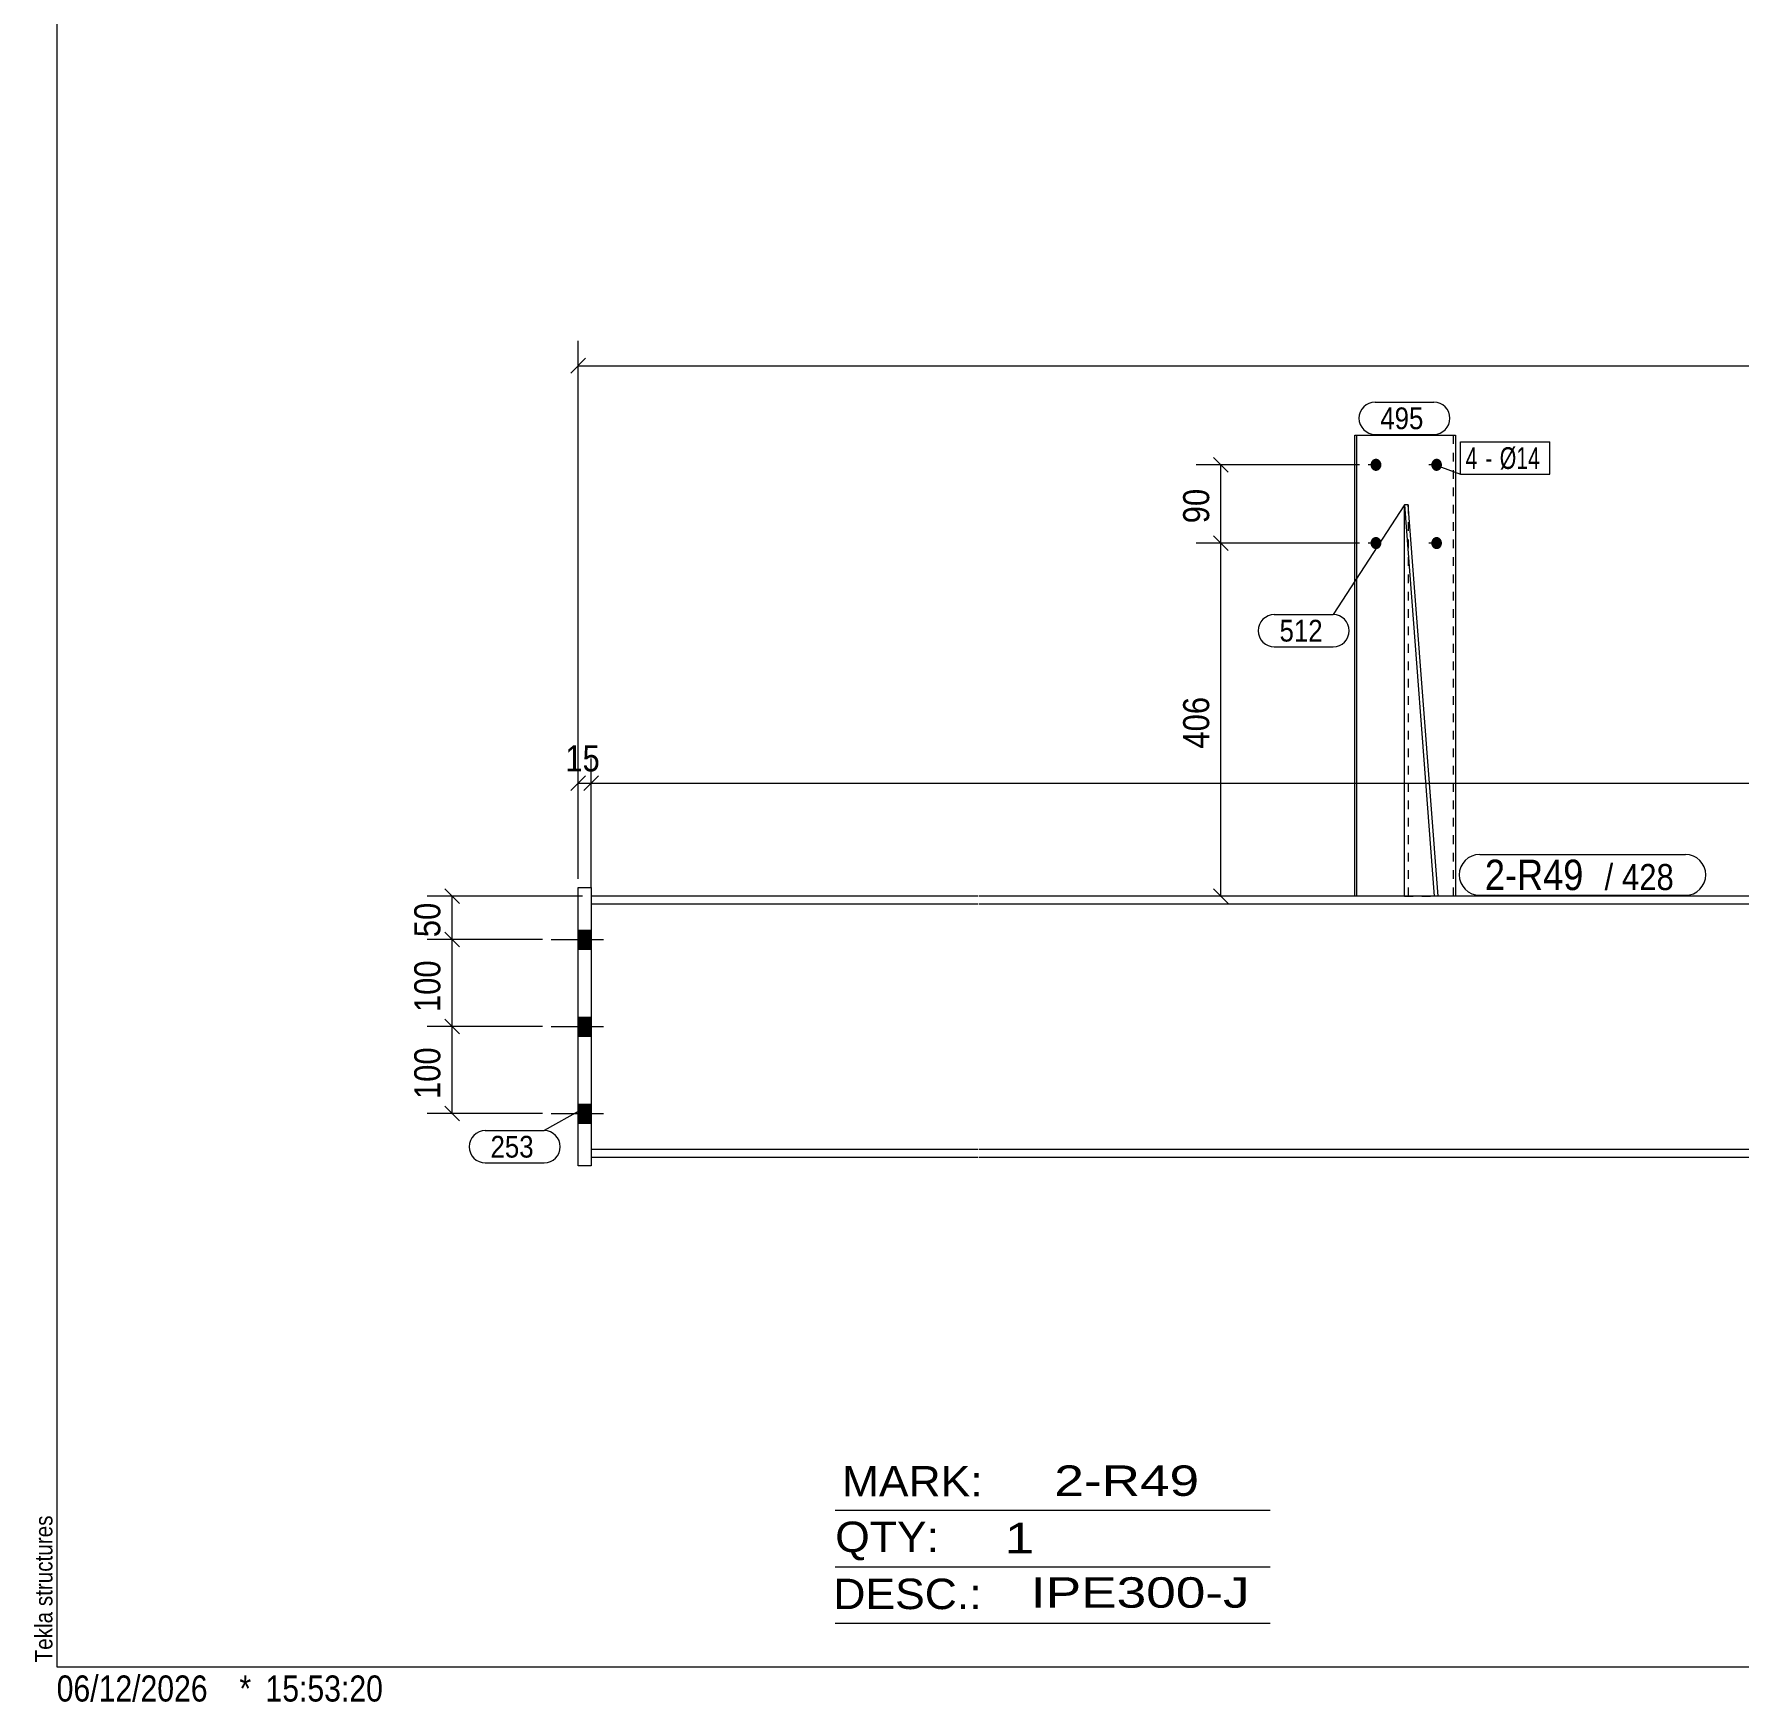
# Model space of a CAD drawing. Header units: millimetres. Extents: x 2 to 579, y 1 to 405.
# Drawn here: x 2.4 to 198.4, y 1 to 192.7 of the extents above; entities that cross this region are included whole.
import ezdxf

# ---------------------------------------------------------------- set-up
doc = ezdxf.new("R2010")
doc.units = ezdxf.units.MM
doc.linetypes.add('XKITLINE00', pattern=[0])
doc.linetypes.add('XKITLINE01', pattern=[4, 1, -1, 1, -1])
for name, color, linetype, lineweight in [('Bolt', 3, 'Continuous', 0), ('BoltMark', 7, 'Continuous', 0), ('Dimensions', 7, 'Continuous', 0), ('DrawingSheet', 5, 'Continuous', 0), ('OtherObjectType', 7, 'Continuous', 0), ('Part', 2, 'Continuous', 0), ('PartMark', 7, 'Continuous', 0)]:
    doc.layers.add(name, color=color, linetype=linetype, lineweight=lineweight)
doc.styles.add('ARIAL', font='ARIAL.TTF')
doc.styles.add('ARIAL_NARROW', font='ARIALN.TTF')

# ---------------------------------------------------------------- blocks, each defined once
blk = doc.blocks.new('*A2')
at = {"layer": 'Bolt'}
for points in [[(66.45, 87.51), (64.95, 87.51), (64.95, 89.71), (66.45, 89.71)], [(66.45, 87.51), (64.95, 87.51), (64.95, 89.71), (66.45, 89.71)], [(66.45, 77.51), (64.95, 77.51), (64.95, 79.71), (66.45, 79.71)], [(66.45, 77.51), (64.95, 77.51), (64.95, 79.71), (66.45, 79.71)], [(66.45, 67.51), (64.95, 67.51), (64.95, 69.71), (66.45, 69.71)], [(66.45, 67.51), (64.95, 67.51), (64.95, 69.71), (66.45, 69.71)]]:
    blk.add_hatch(color=3, dxfattribs=at).paths.add_polyline_path(points, flags=17)
at = {"layer": 'Bolt', "color": 3, "linetype": 'XKITLINE00', "lineweight": 0}
for p, q in [((61.85, 88.61), (67.85, 88.61)), ((61.85, 88.61), (67.85, 88.61)), ((64.95, 89.71), (66.45, 89.71)), ((64.95, 89.71), (66.45, 89.71)), ((64.95, 87.51), (66.45, 87.51)), ((64.95, 87.51), (66.45, 87.51)), ((61.85, 78.61), (67.85, 78.61)), ((61.85, 78.61), (67.85, 78.61)), ((64.95, 79.71), (66.45, 79.71)), ((64.95, 79.71), (66.45, 79.71)), ((64.95, 77.51), (66.45, 77.51)), ((64.95, 77.51), (66.45, 77.51)), ((61.85, 68.61), (67.85, 68.61)), ((61.85, 68.61), (67.85, 68.61)), ((64.95, 69.71), (66.45, 69.71)), ((64.95, 69.71), (66.45, 69.71)), ((64.95, 67.51), (66.45, 67.51)), ((64.95, 67.51), (66.45, 67.51))]:
    blk.add_line(p, q, dxfattribs=at)
blk = doc.blocks.new('*A5')
at = {"layer": 'Bolt'}
for points in [[(156.05, 143.25), (156.06, 143.28), (156.06, 143.32), (156.07, 143.35), (156.07, 143.38), (156.08, 143.42), (156.09, 143.45), (156.1, 143.48), (156.11, 143.51), (156.13, 143.54), (156.14, 143.57), (156.16, 143.6), (156.18, 143.63), (156.19, 143.66), (156.21, 143.68), (156.24, 143.71), (156.26, 143.73), (156.28, 143.76), (156.3, 143.78), (156.33, 143.8), (156.36, 143.81), (156.38, 143.83), (156.41, 143.85), (156.44, 143.86), (156.47, 143.87), (156.49, 143.88), (156.52, 143.89), (156.55, 143.9), (156.58, 143.91), (156.61, 143.91), (156.64, 143.91), (156.67, 143.91), (156.7, 143.91), (156.74, 143.91), (156.77, 143.91), (156.8, 143.9), (156.83, 143.89), (156.85, 143.88), (156.88, 143.87), (156.91, 143.86), (156.94, 143.85), (156.97, 143.83), (156.99, 143.81), (157.02, 143.8), (157.04, 143.78), (157.07, 143.76), (157.09, 143.73), (157.11, 143.71), (157.13, 143.68), (157.15, 143.66), (157.17, 143.63), (157.19, 143.6), (157.21, 143.57), (157.22, 143.54), (157.24, 143.51), (157.25, 143.48), (157.26, 143.45), (157.27, 143.42), (157.28, 143.38), (157.28, 143.35), (157.29, 143.32), (157.29, 143.28), (157.29, 143.25), (157.29, 143.21), (157.29, 143.18), (157.29, 143.15), (157.29, 143.11), (157.28, 143.08), (157.28, 143.04), (157.27, 143.01), (157.26, 142.98), (157.25, 142.95), (157.24, 142.92), (157.22, 142.88), (157.21, 142.85), (157.19, 142.83), (157.17, 142.8), (157.15, 142.77), (157.13, 142.74), (157.11, 142.72), (157.09, 142.7), (157.07, 142.67), (157.04, 142.65), (157.02, 142.63), (156.99, 142.61), (156.97, 142.6), (156.94, 142.58), (156.91, 142.57), (156.88, 142.56), (156.85, 142.54), (156.83, 142.54), (156.8, 142.53), (156.77, 142.52), (156.74, 142.52), (156.7, 142.52), (156.67, 142.51), (156.64, 142.52), (156.61, 142.52), (156.58, 142.52), (156.55, 142.53), (156.52, 142.54), (156.49, 142.54), (156.47, 142.56), (156.44, 142.57), (156.41, 142.58), (156.38, 142.6), (156.36, 142.61), (156.33, 142.63), (156.3, 142.65), (156.28, 142.67), (156.26, 142.7), (156.24, 142.72), (156.21, 142.74), (156.19, 142.77), (156.18, 142.8), (156.16, 142.83), (156.14, 142.85), (156.13, 142.88), (156.11, 142.92), (156.1, 142.95), (156.09, 142.98), (156.08, 143.01), (156.07, 143.04), (156.07, 143.08), (156.06, 143.11), (156.06, 143.15), (156.05, 143.18), (156.05, 143.21)], [(163.04, 143.25), (163.04, 143.28), (163.04, 143.32), (163.05, 143.35), (163.06, 143.38), (163.06, 143.42), (163.07, 143.45), (163.08, 143.48), (163.1, 143.51), (163.11, 143.54), (163.13, 143.57), (163.14, 143.6), (163.16, 143.63), (163.18, 143.66), (163.2, 143.68), (163.22, 143.71), (163.24, 143.73), (163.26, 143.76), (163.29, 143.78), (163.31, 143.8), (163.33, 143.81), (163.36, 143.83), (163.39, 143.85), (163.42, 143.86), (163.44, 143.87), (163.47, 143.88), (163.5, 143.89), (163.53, 143.9), (163.56, 143.91), (163.59, 143.91), (163.62, 143.91), (163.65, 143.91), (163.68, 143.91), (163.71, 143.91), (163.74, 143.91), (163.77, 143.9), (163.8, 143.89), (163.83, 143.88), (163.85, 143.87), (163.88, 143.86), (163.91, 143.85), (163.94, 143.83), (163.96, 143.81), (163.99, 143.8), (164.01, 143.78), (164.04, 143.76), (164.06, 143.73), (164.08, 143.71), (164.1, 143.68), (164.12, 143.66), (164.14, 143.63), (164.16, 143.6), (164.17, 143.57), (164.19, 143.54), (164.2, 143.51), (164.21, 143.48), (164.22, 143.45), (164.23, 143.42), (164.24, 143.38), (164.25, 143.35), (164.25, 143.32), (164.26, 143.28), (164.26, 143.25), (164.26, 143.21), (164.26, 143.18), (164.26, 143.15), (164.25, 143.11), (164.25, 143.08), (164.24, 143.04), (164.23, 143.01), (164.22, 142.98), (164.21, 142.95), (164.2, 142.92), (164.19, 142.88), (164.17, 142.85), (164.16, 142.83), (164.14, 142.8), (164.12, 142.77), (164.1, 142.74), (164.08, 142.72), (164.06, 142.7), (164.04, 142.67), (164.01, 142.65), (163.99, 142.63), (163.96, 142.61), (163.94, 142.6), (163.91, 142.58), (163.88, 142.57), (163.85, 142.56), (163.83, 142.54), (163.8, 142.54), (163.77, 142.53), (163.74, 142.52), (163.71, 142.52), (163.68, 142.52), (163.65, 142.51), (163.62, 142.52), (163.59, 142.52), (163.56, 142.52), (163.53, 142.53), (163.5, 142.54), (163.47, 142.54), (163.44, 142.56), (163.42, 142.57), (163.39, 142.58), (163.36, 142.6), (163.33, 142.61), (163.31, 142.63), (163.29, 142.65), (163.26, 142.67), (163.24, 142.7), (163.22, 142.72), (163.2, 142.74), (163.18, 142.77), (163.16, 142.8), (163.14, 142.83), (163.13, 142.85), (163.11, 142.88), (163.1, 142.92), (163.08, 142.95), (163.07, 142.98), (163.06, 143.01), (163.06, 143.04), (163.05, 143.08), (163.04, 143.11), (163.04, 143.15), (163.04, 143.18), (163.04, 143.21)], [(156.05, 134.25), (156.06, 134.28), (156.06, 134.32), (156.07, 134.35), (156.07, 134.38), (156.08, 134.42), (156.09, 134.45), (156.1, 134.48), (156.11, 134.51), (156.13, 134.54), (156.14, 134.57), (156.16, 134.6), (156.18, 134.63), (156.19, 134.66), (156.21, 134.68), (156.24, 134.71), (156.26, 134.73), (156.28, 134.76), (156.3, 134.78), (156.33, 134.8), (156.36, 134.81), (156.38, 134.83), (156.41, 134.85), (156.44, 134.86), (156.47, 134.87), (156.49, 134.88), (156.52, 134.89), (156.55, 134.9), (156.58, 134.91), (156.61, 134.91), (156.64, 134.91), (156.67, 134.91), (156.7, 134.91), (156.74, 134.91), (156.77, 134.91), (156.8, 134.9), (156.83, 134.89), (156.85, 134.88), (156.88, 134.87), (156.91, 134.86), (156.94, 134.85), (156.97, 134.83), (156.99, 134.81), (157.02, 134.8), (157.04, 134.78), (157.07, 134.76), (157.09, 134.73), (157.11, 134.71), (157.13, 134.68), (157.15, 134.66), (157.17, 134.63), (157.19, 134.6), (157.21, 134.57), (157.22, 134.54), (157.24, 134.51), (157.25, 134.48), (157.26, 134.45), (157.27, 134.42), (157.28, 134.38), (157.28, 134.35), (157.29, 134.32), (157.29, 134.28), (157.29, 134.25), (157.29, 134.21), (157.29, 134.18), (157.29, 134.15), (157.29, 134.11), (157.28, 134.08), (157.28, 134.04), (157.27, 134.01), (157.26, 133.98), (157.25, 133.95), (157.24, 133.92), (157.22, 133.88), (157.21, 133.85), (157.19, 133.83), (157.17, 133.8), (157.15, 133.77), (157.13, 133.74), (157.11, 133.72), (157.09, 133.7), (157.07, 133.67), (157.04, 133.65), (157.02, 133.63), (156.99, 133.61), (156.97, 133.6), (156.94, 133.58), (156.91, 133.57), (156.88, 133.56), (156.85, 133.54), (156.83, 133.54), (156.8, 133.53), (156.77, 133.52), (156.74, 133.52), (156.7, 133.52), (156.67, 133.51), (156.64, 133.52), (156.61, 133.52), (156.58, 133.52), (156.55, 133.53), (156.52, 133.54), (156.49, 133.54), (156.47, 133.56), (156.44, 133.57), (156.41, 133.58), (156.38, 133.6), (156.36, 133.61), (156.33, 133.63), (156.3, 133.65), (156.28, 133.67), (156.26, 133.7), (156.24, 133.72), (156.21, 133.74), (156.19, 133.77), (156.18, 133.8), (156.16, 133.83), (156.14, 133.85), (156.13, 133.88), (156.11, 133.92), (156.1, 133.95), (156.09, 133.98), (156.08, 134.01), (156.07, 134.04), (156.07, 134.08), (156.06, 134.11), (156.06, 134.15), (156.05, 134.18), (156.05, 134.21)], [(163.04, 134.25), (163.04, 134.28), (163.04, 134.32), (163.05, 134.35), (163.06, 134.38), (163.06, 134.42), (163.07, 134.45), (163.08, 134.48), (163.1, 134.51), (163.11, 134.54), (163.13, 134.57), (163.14, 134.6), (163.16, 134.63), (163.18, 134.66), (163.2, 134.68), (163.22, 134.71), (163.24, 134.73), (163.26, 134.76), (163.29, 134.78), (163.31, 134.8), (163.33, 134.81), (163.36, 134.83), (163.39, 134.85), (163.42, 134.86), (163.44, 134.87), (163.47, 134.88), (163.5, 134.89), (163.53, 134.9), (163.56, 134.91), (163.59, 134.91), (163.62, 134.91), (163.65, 134.91), (163.68, 134.91), (163.71, 134.91), (163.74, 134.91), (163.77, 134.9), (163.8, 134.89), (163.83, 134.88), (163.85, 134.87), (163.88, 134.86), (163.91, 134.85), (163.94, 134.83), (163.96, 134.81), (163.99, 134.8), (164.01, 134.78), (164.04, 134.76), (164.06, 134.73), (164.08, 134.71), (164.1, 134.68), (164.12, 134.66), (164.14, 134.63), (164.16, 134.6), (164.17, 134.57), (164.19, 134.54), (164.2, 134.51), (164.21, 134.48), (164.22, 134.45), (164.23, 134.42), (164.24, 134.38), (164.25, 134.35), (164.25, 134.32), (164.26, 134.28), (164.26, 134.25), (164.26, 134.21), (164.26, 134.18), (164.26, 134.15), (164.25, 134.11), (164.25, 134.08), (164.24, 134.04), (164.23, 134.01), (164.22, 133.98), (164.21, 133.95), (164.2, 133.92), (164.19, 133.88), (164.17, 133.85), (164.16, 133.83), (164.14, 133.8), (164.12, 133.77), (164.1, 133.74), (164.08, 133.72), (164.06, 133.7), (164.04, 133.67), (164.01, 133.65), (163.99, 133.63), (163.96, 133.61), (163.94, 133.6), (163.91, 133.58), (163.88, 133.57), (163.85, 133.56), (163.83, 133.54), (163.8, 133.54), (163.77, 133.53), (163.74, 133.52), (163.71, 133.52), (163.68, 133.52), (163.65, 133.51), (163.62, 133.52), (163.59, 133.52), (163.56, 133.52), (163.53, 133.53), (163.5, 133.54), (163.47, 133.54), (163.44, 133.56), (163.42, 133.57), (163.39, 133.58), (163.36, 133.6), (163.33, 133.61), (163.31, 133.63), (163.29, 133.65), (163.26, 133.67), (163.24, 133.7), (163.22, 133.72), (163.2, 133.74), (163.18, 133.77), (163.16, 133.8), (163.14, 133.83), (163.13, 133.85), (163.11, 133.88), (163.1, 133.92), (163.08, 133.95), (163.07, 133.98), (163.06, 134.01), (163.06, 134.04), (163.05, 134.08), (163.04, 134.11), (163.04, 134.15), (163.04, 134.18), (163.04, 134.21)]]:
    blk.add_hatch(color=3, dxfattribs=at).paths.add_polyline_path(points, flags=17)
at = {"layer": 'Bolt', "color": 3, "linetype": 'XKITLINE00', "lineweight": 0}
for p, q in [((157.24, 143.21), (155.77, 143.21)), ((164.22, 143.21), (162.75, 143.21)), ((157.24, 134.21), (155.77, 134.21)), ((164.22, 134.21), (162.75, 134.21))]:
    blk.add_line(p, q, dxfattribs=at)
blk = doc.blocks.new('*A6')
at = {"layer": 'Part'}
blk.add_hatch(color=2, dxfattribs=at).paths.add_polyline_path([(383.5, 95.01), (385.1, 95.01), (384.3, 93.61)], flags=17)
at = {"layer": 'Part', "color": 2, "linetype": 'XKITLINE00', "lineweight": 0}
for p, q in [((384.3, 93.61), (383.5, 95.01)), ((383.5, 95.01), (385.1, 95.01)), ((385.1, 95.01), (384.3, 93.61)), ((110.95, 93.61), (66.45, 93.61)), ((110.95, 92.71), (66.45, 92.71)), ((209.03, 93.61), (111.05, 93.61)), ((209.03, 92.71), (111.05, 92.71)), ((307.11, 93.61), (209.13, 93.61)), ((307.11, 92.71), (209.13, 92.71)), ((414.3, 93.61), (307.21, 93.61)), ((414.3, 92.71), (307.21, 92.71)), ((66.45, 64.51), (110.95, 64.51)), ((66.45, 63.61), (110.95, 63.61)), ((111.05, 64.51), (209.03, 64.51)), ((111.05, 63.61), (209.03, 63.61)), ((209.13, 64.51), (307.11, 64.51)), ((209.13, 63.61), (307.11, 63.61)), ((307.21, 64.51), (414.3, 64.51)), ((307.21, 63.61), (414.3, 63.61))]:
    blk.add_line(p, q, dxfattribs=at)
at = {"layer": 'Part', "color": 7, "linetype": 'XKITLINE01', "lineweight": 0}
for p, q in [((66.45, 93.61), (66.45, 63.61)), ((414.3, 64.51), (414.3, 93.61)), ((414.3, 63.61), (414.3, 64.51))]:
    blk.add_line(p, q, dxfattribs=at)
at = {"layer": 'Part', "color": 2, "linetype": 'XKITLINE00', "lineweight": 0}
blk.add_circle((384.3, 94.51), 1, dxfattribs=at)
blk = doc.blocks.new('*A8')
at = {"layer": 'Part', "color": 2, "linetype": 'XKITLINE00', "lineweight": 0}
for p, q in [((64.95, 62.61), (64.95, 94.61)), ((64.95, 94.61), (66.45, 94.61)), ((66.45, 94.61), (66.45, 62.61)), ((66.45, 62.61), (64.95, 62.61))]:
    blk.add_line(p, q, dxfattribs=at)
blk = doc.blocks.new('*A13')
at = {"layer": 'Part', "color": 2, "linetype": 'XKITLINE00', "lineweight": 0}
for p, q in [((154.25, 146.61), (165.83, 146.61)), ((154.25, 93.61), (154.25, 146.61)), ((154.49, 93.61), (154.49, 146.61)), ((165.83, 146.61), (165.83, 93.61))]:
    blk.add_line(p, q, dxfattribs=at)
at = {"layer": 'Part', "color": 7, "linetype": 'XKITLINE01', "lineweight": 0}
for p, q in [((165.58, 93.61), (165.58, 146.61)), ((165.83, 93.61), (154.25, 93.61))]:
    blk.add_line(p, q, dxfattribs=at)
blk = doc.blocks.new('*A14')
at = {"layer": 'Part', "color": 2, "linetype": 'XKITLINE00', "lineweight": 0}
for p, q in [((160.38, 138.61), (159.94, 138.61)), ((159.94, 138.61), (163.37, 93.61)), ((159.94, 93.61), (159.94, 138.61)), ((163.81, 93.61), (160.38, 138.61))]:
    blk.add_line(p, q, dxfattribs=at)
at = {"layer": 'Part', "color": 7, "linetype": 'XKITLINE01', "lineweight": 0}
for p, q in [((160.38, 138.61), (160.38, 93.61)), ((159.94, 93.61), (163.81, 93.61))]:
    blk.add_line(p, q, dxfattribs=at)
blk = doc.blocks.new('*A31')
at = {"layer": 'DrawingSheet', "color": 5, "linetype": 'XKITLINE00', "lineweight": 0}
for p, q in [((5, 405), (5, 5)), ((5, 5), (579, 5))]:
    blk.add_line(p, q, dxfattribs=at)
at = {"layer": 'DrawingSheet', "color": 5, "style": 'ARIAL', "width": 0.85}
blk.add_text('Tekla structures', height=2, rotation=90, dxfattribs=at).set_placement((4.5, 5.5))
blk = doc.blocks.new('*A35')
at = {"layer": 'OtherObjectType', "color": 6, "linetype": 'XKITLINE00', "lineweight": 0}
for p, q in [((94.5, 23), (144.5, 23)), ((94.5, 16.5), (144.5, 16.5)), ((94.5, 10), (144.5, 10))]:
    blk.add_line(p, q, dxfattribs=at)
at = {"layer": 'OtherObjectType', "color": 6, "style": 'ARIAL_NARROW'}
for s, width, p in [('MARK:', 1.275, (95.27, 24.58)), ('2-R49', 1.525501, (119.69, 24.65)), ('QTY:', 1.275, (94.5, 18.19)), ('1', 1.525501, (113.99, 18.05)), ('DESC.:', 1.275, (94.29, 11.63)), ('IPE300-J', 1.525501, (117, 11.79))]:
    blk.add_text(s, height=3.5, dxfattribs=dict(at, width=width)).set_placement(p)
blk = doc.blocks.new('*A38')
at = {"layer": 'OtherObjectType', "color": 7, "style": 'ARIAL_NARROW', "width": 1.008832}
for s, p in [('06/12/2026', (4.99, 1)), ('*', (26, 1)), ('15:53:20', (29, 1))]:
    blk.add_text(s, height=3, dxfattribs=at).set_placement(p)
blk = doc.blocks.new('*A39')
at = {"layer": 'Dimensions', "color": 7, "linetype": 'XKITLINE00', "lineweight": 0}
for p, q in [((64.95, 95.61), (64.95, 157.46)), ((415.8, 95.61), (415.8, 157.46)), ((65.8, 155.46), (64.1, 153.77)), ((416.65, 155.46), (414.96, 153.77)), ((64.95, 154.61), (415.8, 154.61))]:
    blk.add_line(p, q, dxfattribs=at)
at = {"layer": 'Dimensions', "color": 3}
for p in [(64.95, 154.61), (415.8, 154.61)]:
    blk.add_point(p, dxfattribs=at)
at = {"layer": 'Dimensions', "color": 3, "style": 'ARIAL', "width": 0.85}
blk.add_text('7621', height=3, dxfattribs=at).set_placement((235.93, 155.96))
blk = doc.blocks.new('*A40')
at = {"layer": 'Dimensions', "color": 7, "linetype": 'XKITLINE00', "lineweight": 0}
for p, q in [((64.95, 95.61), (64.95, 109.46)), ((66.45, 94.61), (66.45, 109.46)), ((65.8, 107.46), (64.1, 105.77)), ((64.95, 106.61), (66.45, 106.61)), ((67.3, 107.46), (65.6, 105.77))]:
    blk.add_line(p, q, dxfattribs=at)
at = {"layer": 'Dimensions', "color": 3}
for p in [(64.95, 106.61), (66.45, 106.61)]:
    blk.add_point(p, dxfattribs=at)
at = {"layer": 'Dimensions', "color": 3, "style": 'ARIAL', "width": 0.85}
blk.add_text('15', height=3, dxfattribs=at).set_placement((63.47, 107.96))
blk = doc.blocks.new('*A41')
at = {"layer": 'Dimensions', "color": 7, "linetype": 'XKITLINE00', "lineweight": 0}
for p, q in [((66.45, 94.61), (66.45, 109.46)), ((414.3, 94.61), (414.3, 109.46)), ((67.3, 107.46), (65.6, 105.77)), ((66.45, 106.61), (414.3, 106.61)), ((415.15, 107.46), (413.46, 105.77))]:
    blk.add_line(p, q, dxfattribs=at)
at = {"layer": 'Dimensions', "color": 3}
for p in [(66.45, 106.61), (414.3, 106.61)]:
    blk.add_point(p, dxfattribs=at)
at = {"layer": 'Dimensions', "color": 3, "style": 'ARIAL', "width": 0.85}
blk.add_text('7591', height=3, dxfattribs=at).set_placement((235.93, 107.96))
blk = doc.blocks.new('*A43')
at = {"layer": 'Dimensions', "color": 7, "linetype": 'XKITLINE00', "lineweight": 0}
for p, q in [((154.77, 134.21), (136, 134.21)), ((138, 135.06), (139.7, 133.37)), ((138.85, 93.61), (138.85, 134.21)), ((138, 94.46), (139.7, 92.77)), ((154.77, 93.61), (136, 93.61))]:
    blk.add_line(p, q, dxfattribs=at)
at = {"layer": 'Dimensions', "color": 3}
for p in [(138.85, 134.21), (138.85, 93.61)]:
    blk.add_point(p, dxfattribs=at)
at = {"layer": 'Dimensions', "color": 3, "style": 'ARIAL', "width": 0.85}
blk.add_text('406', height=3, rotation=90.0002, dxfattribs=at).set_placement((137.5, 110.58))
blk = doc.blocks.new('*A44')
at = {"layer": 'Dimensions', "color": 7, "linetype": 'XKITLINE00', "lineweight": 0}
for p, q in [((154.77, 143.21), (136, 143.21)), ((138, 144.06), (139.7, 142.37)), ((138.85, 134.21), (138.85, 143.21)), ((154.77, 134.21), (136, 134.21)), ((138, 135.06), (139.7, 133.37))]:
    blk.add_line(p, q, dxfattribs=at)
at = {"layer": 'Dimensions', "color": 3}
for p in [(138.85, 143.21), (138.85, 134.21)]:
    blk.add_point(p, dxfattribs=at)
at = {"layer": 'Dimensions', "color": 3, "style": 'ARIAL', "width": 0.85}
blk.add_text('90', height=3, rotation=90.0002, dxfattribs=at).set_placement((137.5, 136.49))
blk = doc.blocks.new('*A49')
at = {"layer": 'Dimensions', "color": 7, "linetype": 'XKITLINE00', "lineweight": 0}
for p, q in [((60.85, 78.61), (47.6, 78.61)), ((49.6, 79.46), (51.3, 77.77)), ((50.45, 68.61), (50.45, 78.61)), ((60.85, 68.61), (47.6, 68.61)), ((49.6, 69.46), (51.3, 67.77))]:
    blk.add_line(p, q, dxfattribs=at)
at = {"layer": 'Dimensions', "color": 3}
for p in [(50.45, 78.61), (50.45, 68.61)]:
    blk.add_point(p, dxfattribs=at)
at = {"layer": 'Dimensions', "color": 3, "style": 'ARIAL', "width": 0.85}
blk.add_text('100', height=3, rotation=90.0002, dxfattribs=at).set_placement((49.1, 70.28))
blk = doc.blocks.new('*A50')
at = {"layer": 'Dimensions', "color": 7, "linetype": 'XKITLINE00', "lineweight": 0}
for p, q in [((60.85, 88.61), (47.6, 88.61)), ((49.6, 89.46), (51.3, 87.77)), ((50.45, 78.61), (50.45, 88.61)), ((60.85, 78.61), (47.6, 78.61)), ((49.6, 79.46), (51.3, 77.77))]:
    blk.add_line(p, q, dxfattribs=at)
at = {"layer": 'Dimensions', "color": 3}
for p in [(50.45, 88.61), (50.45, 78.61)]:
    blk.add_point(p, dxfattribs=at)
at = {"layer": 'Dimensions', "color": 3, "style": 'ARIAL', "width": 0.85}
blk.add_text('100', height=3, rotation=90.0002, dxfattribs=at).set_placement((49.1, 80.28))
blk = doc.blocks.new('*A51')
at = {"layer": 'Dimensions', "color": 7, "linetype": 'XKITLINE00', "lineweight": 0}
for p, q in [((49.6, 94.46), (51.3, 92.77)), ((65.45, 93.61), (47.6, 93.61)), ((50.45, 88.61), (50.45, 93.61)), ((60.85, 88.61), (47.6, 88.61)), ((49.6, 89.46), (51.3, 87.77))]:
    blk.add_line(p, q, dxfattribs=at)
at = {"layer": 'Dimensions', "color": 3}
for p in [(50.45, 93.61), (50.45, 88.61)]:
    blk.add_point(p, dxfattribs=at)
at = {"layer": 'Dimensions', "color": 3, "style": 'ARIAL', "width": 0.85}
blk.add_text('50', height=3, rotation=90.0002, dxfattribs=at).set_placement((49.1, 88.89))
blk = doc.blocks.new('*A55')
at = {"layer": 'BoltMark', "color": 7, "linetype": 'XKITLINE00', "lineweight": 0}
for p, q in [((166.38, 145.84), (176.68, 145.84)), ((166.38, 142.14), (166.38, 145.84)), ((176.68, 142.14), (176.68, 145.84)), ((163.48, 143.21), (166.38, 142.14)), ((166.38, 142.14), (176.68, 142.14))]:
    blk.add_line(p, q, dxfattribs=at)
at = {"layer": 'BoltMark', "color": 3, "style": 'ARIAL_NARROW', "width": 0.85}
for s, p in [('4', (166.98, 142.74)), ('Ø14', (170.91, 142.74)), ('-', (169.25, 142.74))]:
    blk.add_text(s, height=2.5, dxfattribs=at).set_placement(p)
blk = doc.blocks.new('*A58')
at = {"layer": 'PartMark', "color": 7, "linetype": 'XKITLINE00', "lineweight": 0}
for p, q in [((65.28, 69.04), (61.04, 66.65)), ((54.27, 66.65), (61.04, 66.65)), ((54.27, 62.95), (61.04, 62.95))]:
    blk.add_line(p, q, dxfattribs=at)
for centre, start, end in [((54.27, 64.8), 90, 270), ((61.04, 64.8), 270, 90)]:
    blk.add_arc(centre, 1.85, start, end, dxfattribs=at)
at = {"layer": 'PartMark', "color": 3, "style": 'ARIAL', "width": 0.85}
blk.add_text('253', height=2.5, dxfattribs=at).set_placement((54.87, 63.55))
blk = doc.blocks.new('*A63')
at = {"layer": 'PartMark', "color": 7, "linetype": 'XKITLINE00', "lineweight": 0}
for p, q in [((156.57, 150.41), (163.33, 150.41)), ((156.57, 146.71), (163.33, 146.71))]:
    blk.add_line(p, q, dxfattribs=at)
for centre, start, end in [((156.57, 148.56), 90, 270), ((163.33, 148.56), 270, 90)]:
    blk.add_arc(centre, 1.85, start, end, dxfattribs=at)
at = {"layer": 'PartMark', "color": 3, "style": 'ARIAL', "width": 0.85}
blk.add_text('495', height=2.5, dxfattribs=at).set_placement((157.17, 147.31))
blk = doc.blocks.new('*A64')
at = {"layer": 'PartMark', "color": 7, "linetype": 'XKITLINE00', "lineweight": 0}
for p, q in [((159.94, 138.61), (151.75, 125.99)), ((144.99, 125.99), (151.75, 125.99)), ((144.99, 122.29), (151.75, 122.29))]:
    blk.add_line(p, q, dxfattribs=at)
for centre, start, end in [((144.99, 124.14), 90, 270), ((151.75, 124.14), 270, 90)]:
    blk.add_arc(centre, 1.85, start, end, dxfattribs=at)
at = {"layer": 'PartMark', "color": 3, "style": 'ARIAL', "width": 0.85}
blk.add_text('512', height=2.5, dxfattribs=at).set_placement((145.59, 122.89))
blk = doc.blocks.new('*A65')
at = {"layer": 'PartMark', "color": 7, "linetype": 'XKITLINE00', "lineweight": 0}
for p, q in [((168.6, 98.41), (192.25, 98.41)), ((168.6, 93.71), (192.25, 93.71))]:
    blk.add_line(p, q, dxfattribs=at)
for centre, start, end in [((168.6, 96.06), 90, 270), ((192.25, 96.06), 270, 90)]:
    blk.add_arc(centre, 2.35, start, end, dxfattribs=at)
at = {"layer": 'PartMark', "color": 1, "style": 'ARIAL', "width": 0.85}
blk.add_text('2-R49', height=3.5, dxfattribs=at).set_placement((169.2, 94.31))
at = {"layer": 'PartMark', "color": 3, "style": 'ARIAL', "width": 0.85}
for s, p in [('/', (182.96, 94.31)), ('428', (184.97, 94.31))]:
    blk.add_text(s, height=3, dxfattribs=at).set_placement(p)

msp = doc.modelspace()

# ---------------------------------------------------------------- block references
at = {"lineweight": 0}
for name in ['*A31', '*A39', '*A63', '*A13', '*A55', '*A44', '*A5', '*A64', '*A14', '*A43', '*A40', '*A41', '*A65', '*A51', '*A8', '*A50', '*A2', '*A49', '*A58', '*A35', '*A38']:
    msp.add_blockref(name, (0, 0), dxfattribs=at)
at = {"layer": 'Part', "lineweight": 0}
msp.add_blockref('*A6', (0, 0), dxfattribs=at)

doc.saveas('drawing.dxf')
